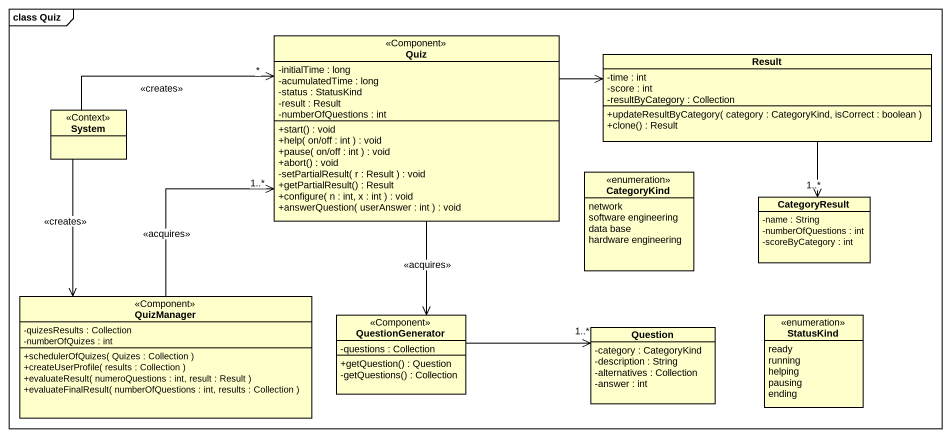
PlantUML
@startuml
mainframe class Quiz
hide circle
hide empty members
skinparam classAttributeIconSize 0
class Quiz <<Component>> {
  -initialTime : long
  -acumulatedTime : long
  -status : StatusKind
  -result : Result
  -numberOfQuestions : int
  +start() : void
  +help( on/off : int ) : void
  +pause( on/off : int ) : void
  +abort() : void
  -setPartialResult( r : Result ) : void
  +getPartialResult() : Result
  +configure( n : int, x : int ) : void
  +answerQuestion( userAnswer : int ) : void
}
class Result {
  -time : int
  -score : int
  -resultByCategory : Collection
  +updateResultByCategory( category : CategoryKind, isCorrect : boolean )
  +clone() : Result
}
class System <<Context>>
enum CategoryKind {
  network
  software engineering
  data base
  hardware engineering
}
class CategoryResult {
  -name : String
  -numberOfQuestions : int
  -scoreByCategory : int
}
class QuizManager <<Component>> {
  -quizesResults : Collection
  -numberOfQuizes : int
  +schedulerOfQuizes( Quizes : Collection )
  +createUserProfile( results : Collection )
  +evaluateResult( numeroQuestions : int, result : Result )
  +evaluateFinalResult( numberOfQuestions : int, results : Collection )
}
class QuestionGenerator <<Component>> {
  -questions : Collection
  +getQuestion() : Question
  -getQuestions() : Collection
}
class Question {
  -category : CategoryKind
  -description : String
  -alternatives : Collection
  -answer : int
}
enum StatusKind {
  ready
  running
  helping
  pausing
  ending
}
Quiz -right-> Result
Quiz --> QuestionGenerator : <<acquires>>
Result --> "1..*" CategoryResult
System -right-> "*" Quiz : <<creates>>
System --> QuizManager : <<creates>>
QuizManager -up-> "1..*" Quiz : <<acquires>>
QuestionGenerator -right-> "1..*" Question
@enduml
